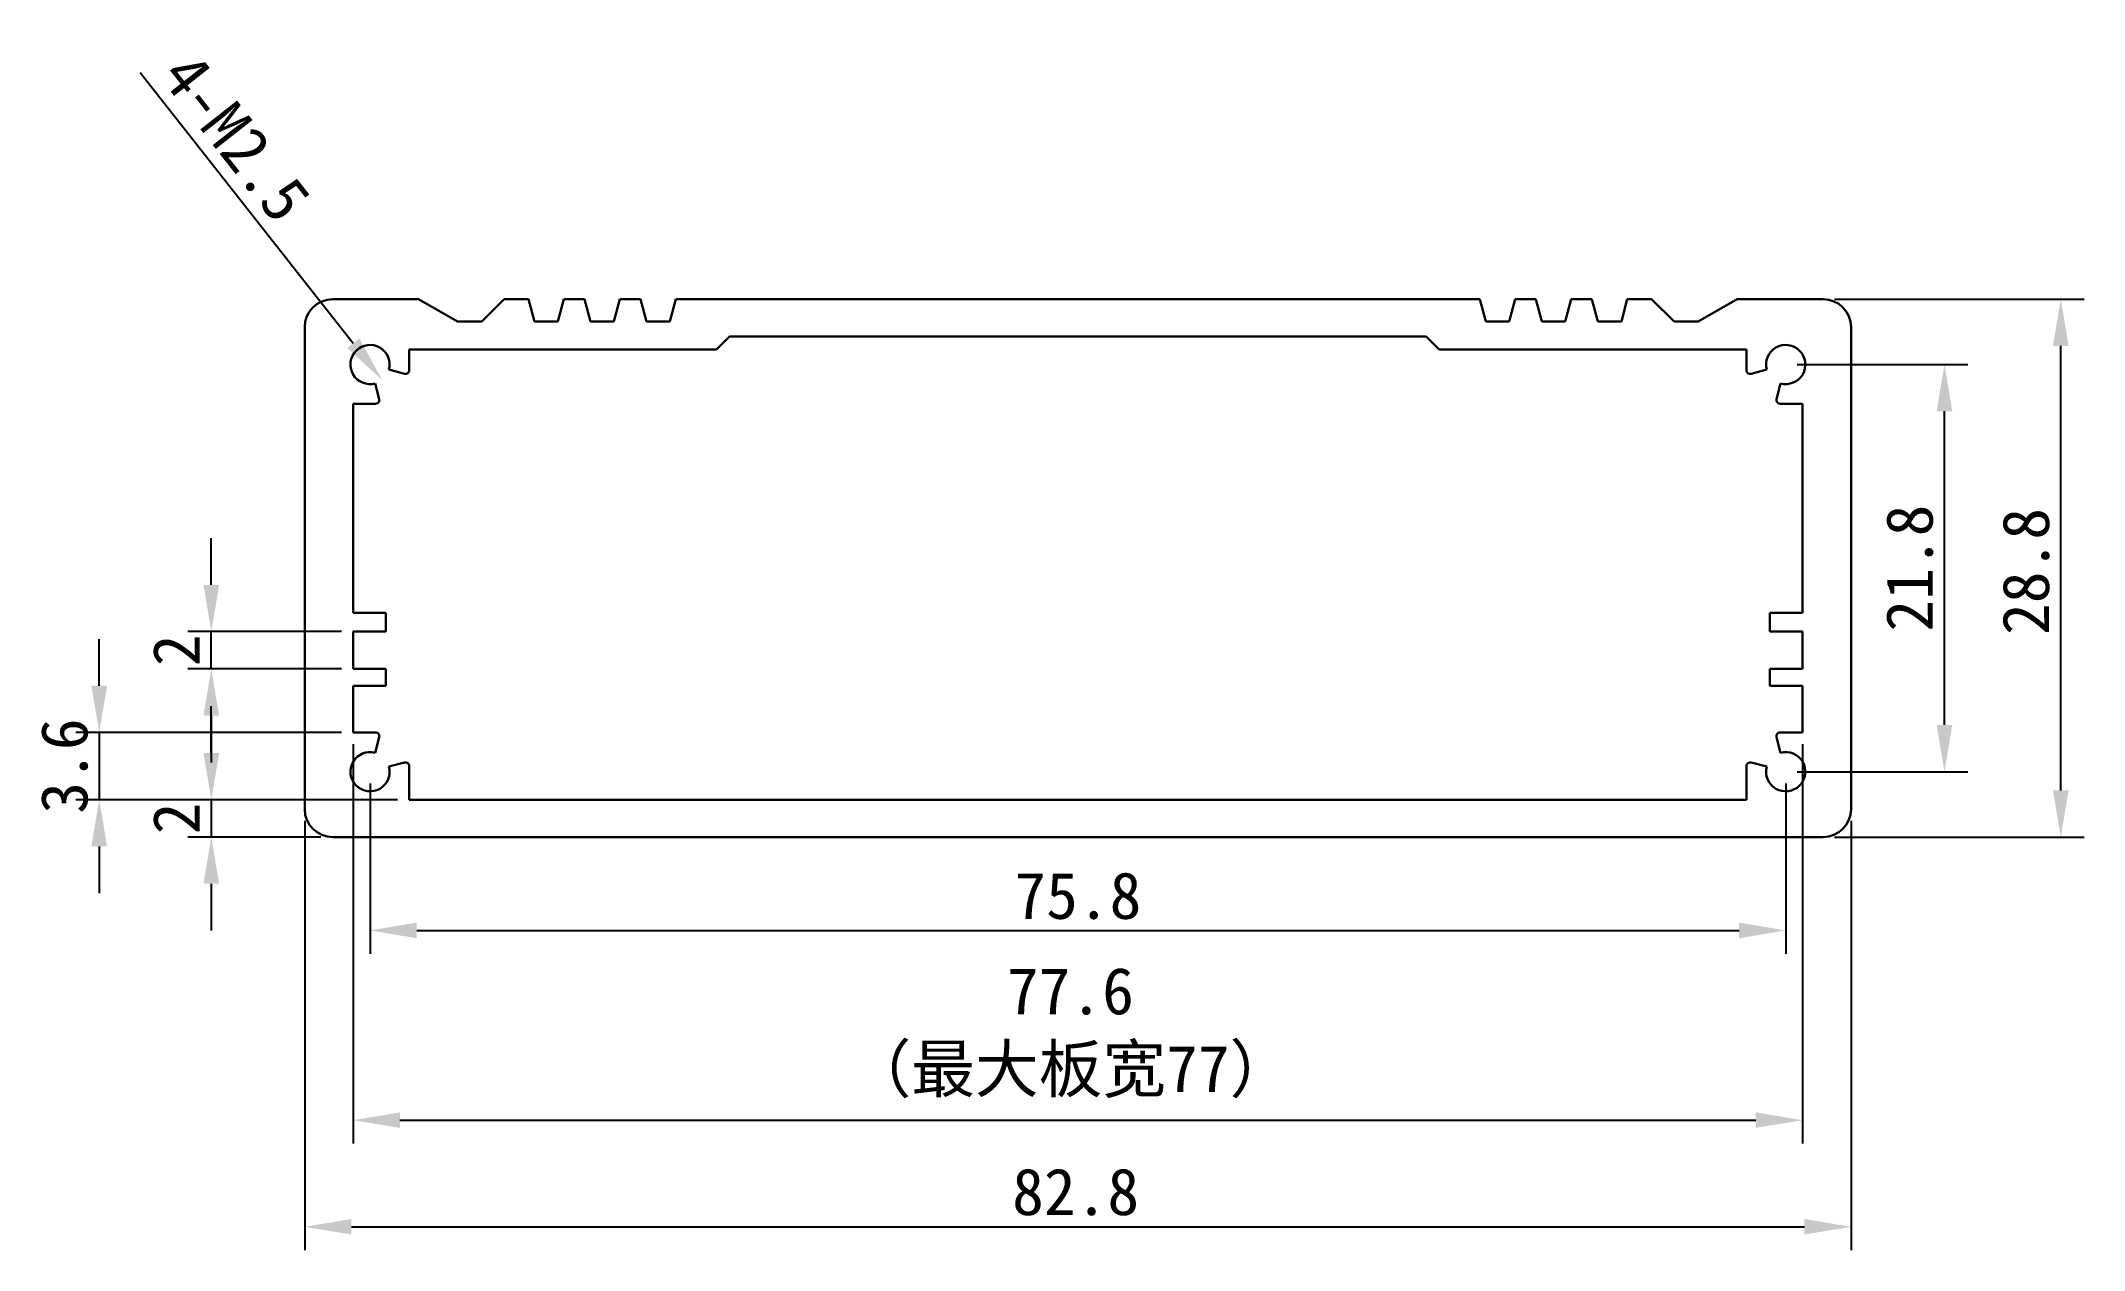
# Model space of a CAD drawing. Header units: millimetres. Extents: x 82 to 191, y 79 to 144.
import ezdxf

# ---------------------------------------------------------------- set-up
doc = ezdxf.new("R2010")
doc.units = ezdxf.units.MM
doc.header["$PDSIZE"] = -1
doc.layers.add('文字层', color=30, linetype='Continuous', lineweight=15)
doc.layers.add('细实线层', color=7, linetype='Continuous')
doc.styles.get("Standard").update_dxf_attribs({"font": 'simhei.ttf'})
doc.dimstyles.new('ISO-25', dxfattribs={"dimtxt": 2.5, "dimasz": 2.5, "dimexe": 1.25, "dimexo": 0.625, "dimtad": 1, "dimdec": 1, "dimdsep": 46, "dimtxsty": 'Standard', "dimcen": 2.5, "dimadec": 0, "dimazin": 0, "dimtfac": 1, "dimtdec": 1, "dimtmove": 0, "dimatfit": 3, "dimfxl": 1, "dimarcsym": 0})

# ---------------------------------------------------------------- blocks, each defined once
blk = doc.blocks.new('_D')
at = {"layer": 'Defpoints', "color": 0}
for p in [(99.17, 104.66), (174.97, 104.66), (174.97, 96.16)]:
    blk.add_point(p, dxfattribs=at)
at = {"layer": '细实线层', "color": 0, "lineweight": -2}
for p, q in [((99.17, 104.03), (99.17, 94.91)), ((174.97, 104.03), (174.97, 94.91)), ((101.67, 96.16), (172.47, 96.16))]:
    blk.add_line(p, q, dxfattribs=at)
at = {"layer": '细实线层', "color": 0}
for points in [[(101.67, 96.58), (101.67, 95.74), (99.17, 96.16)], [(172.47, 96.58), (172.47, 95.74), (174.97, 96.16)]]:
    blk.add_solid(points, dxfattribs=at)
at = {"layer": '细实线层', "color": 0, "insert": (137.07, 99.28), "char_height": 2.5, "attachment_point": 2}
blk.add_mtext('75.8', dxfattribs=at)
blk = doc.blocks.new('_D_1')
at = {"layer": 'Defpoints', "color": 0}
for p in [(174.97, 126.46), (183.47, 126.46), (174.97, 104.66)]:
    blk.add_point(p, dxfattribs=at)
at = {"layer": '细实线层', "color": 0, "lineweight": -2}
for p, q in [((175.59, 126.46), (184.72, 126.46)), ((183.47, 107.16), (183.47, 123.96)), ((175.59, 104.66), (184.72, 104.66))]:
    blk.add_line(p, q, dxfattribs=at)
at = {"layer": '细实线层', "color": 0}
for points in [[(183.05, 123.96), (183.89, 123.96), (183.47, 126.46)], [(183.05, 107.16), (183.89, 107.16), (183.47, 104.66)]]:
    blk.add_solid(points, dxfattribs=at)
at = {"layer": '细实线层', "color": 0, "insert": (180.34, 115.56), "char_height": 2.5, "attachment_point": 2, "rotation": 90}
blk.add_mtext('21.8', dxfattribs=at)
blk = doc.blocks.new('_D_2')
at = {"layer": 'Defpoints', "color": 0}
for p in [(98.27, 106.76), (175.87, 106.76), (175.87, 86)]:
    blk.add_point(p, dxfattribs=at)
at = {"layer": '文字层', "color": 0, "lineweight": -2}
for p, q in [((98.27, 106.13), (98.27, 84.75)), ((175.87, 106.13), (175.87, 84.75)), ((100.77, 86), (173.37, 86))]:
    blk.add_line(p, q, dxfattribs=at)
at = {"layer": '文字层', "color": 0}
for points in [[(100.77, 86.42), (100.77, 85.59), (98.27, 86)], [(173.37, 86.42), (173.37, 85.59), (175.87, 86)]]:
    blk.add_solid(points, dxfattribs=at)
at = {"layer": '文字层', "color": 0, "insert": (136.67, 94.17), "char_height": 2.5, "attachment_point": 2}
blk.add_mtext('77.6\\P（最大板宽77）', dxfattribs=at)
blk = doc.blocks.new('_D_3')
at = {"layer": 'Defpoints', "color": 0}
for p in [(95.67, 102.66), (178.47, 102.66), (178.47, 80.29)]:
    blk.add_point(p, dxfattribs=at)
at = {"layer": '细实线层', "color": 0, "lineweight": -2}
for p, q in [((95.67, 102.03), (95.67, 79.04)), ((178.47, 102.03), (178.47, 79.04)), ((98.17, 80.29), (175.97, 80.29))]:
    blk.add_line(p, q, dxfattribs=at)
at = {"layer": '细实线层', "color": 0}
for points in [[(98.17, 80.71), (98.17, 79.88), (95.67, 80.29)], [(175.97, 80.71), (175.97, 79.88), (178.47, 80.29)]]:
    blk.add_solid(points, dxfattribs=at)
at = {"layer": '细实线层', "color": 0, "insert": (136.95, 83.42), "char_height": 2.5, "attachment_point": 2}
blk.add_mtext('82.8', dxfattribs=at)
blk = doc.blocks.new('_D_4')
at = {"layer": 'Defpoints', "color": 0}
for p in [(176.97, 129.96), (189.7, 129.96), (176.97, 101.16)]:
    blk.add_point(p, dxfattribs=at)
at = {"layer": '细实线层', "color": 0, "lineweight": -2}
for p, q in [((177.59, 129.96), (190.95, 129.96)), ((189.7, 103.66), (189.7, 127.46)), ((177.59, 101.16), (190.95, 101.16))]:
    blk.add_line(p, q, dxfattribs=at)
at = {"layer": '细实线层', "color": 0}
for points in [[(189.28, 127.46), (190.12, 127.46), (189.7, 129.96)], [(189.28, 103.66), (190.12, 103.66), (189.7, 101.16)]]:
    blk.add_solid(points, dxfattribs=at)
at = {"layer": '细实线层', "color": 0, "insert": (186.57, 115.38), "char_height": 2.5, "attachment_point": 2, "rotation": 90}
blk.add_mtext('28.8', dxfattribs=at)
blk = doc.blocks.new('_D_5')
at = {"layer": 'Defpoints', "color": 0}
for p in [(101.27, 103.16), (90.67, 101.16), (97.17, 101.16)]:
    blk.add_point(p, dxfattribs=at)
at = {"layer": '细实线层', "color": 0, "lineweight": -2}
for p, q in [((90.67, 105.66), (90.67, 108.16)), ((100.64, 103.16), (89.42, 103.16)), ((90.67, 103.16), (90.67, 101.16)), ((96.54, 101.16), (89.42, 101.16)), ((90.67, 98.66), (90.67, 96.16))]:
    blk.add_line(p, q, dxfattribs=at)
at = {"layer": '细实线层', "color": 0}
for points in [[(90.25, 105.66), (91.09, 105.66), (90.67, 103.16)], [(90.25, 98.66), (91.09, 98.66), (90.67, 101.16)]]:
    blk.add_solid(points, dxfattribs=at)
at = {"layer": '细实线层', "color": 0, "insert": (87.54, 102.16), "char_height": 2.5, "attachment_point": 2, "rotation": 90}
blk.add_mtext('2', dxfattribs=at)
blk = doc.blocks.new('_D_7')
at = {"layer": 'Defpoints', "color": 0}
for p in [(98.27, 106.76), (84.67, 103.16), (101.27, 103.16)]:
    blk.add_point(p, dxfattribs=at)
at = {"layer": '细实线层', "color": 0, "lineweight": -2}
for p, q in [((84.67, 109.26), (84.67, 111.76)), ((97.64, 106.76), (83.42, 106.76)), ((84.67, 106.76), (84.67, 103.16)), ((100.64, 103.16), (83.42, 103.16)), ((84.67, 100.66), (84.67, 98.16))]:
    blk.add_line(p, q, dxfattribs=at)
at = {"layer": '细实线层', "color": 0}
for points in [[(84.25, 109.26), (85.09, 109.26), (84.67, 106.76)], [(84.25, 100.66), (85.09, 100.66), (84.67, 103.16)]]:
    blk.add_solid(points, dxfattribs=at)
at = {"layer": '细实线层', "color": 0, "insert": (81.54, 104.96), "char_height": 2.5, "attachment_point": 2, "rotation": 90}
blk.add_mtext('3.6', dxfattribs=at)
blk = doc.blocks.new('_D_8')
at = {"layer": 'Defpoints', "color": 0}
for p in [(90.67, 112.16), (98.27, 112.16), (98.27, 110.16)]:
    blk.add_point(p, dxfattribs=at)
at = {"layer": '细实线层', "color": 0, "lineweight": -2}
for p, q in [((90.67, 114.66), (90.67, 117.16)), ((97.64, 112.16), (89.42, 112.16)), ((90.67, 110.16), (90.67, 112.16)), ((97.64, 110.16), (89.42, 110.16)), ((90.67, 107.66), (90.67, 105.16))]:
    blk.add_line(p, q, dxfattribs=at)
at = {"layer": '细实线层', "color": 0}
for points in [[(90.25, 114.66), (91.09, 114.66), (90.67, 112.16)], [(90.25, 107.66), (91.09, 107.66), (90.67, 110.16)]]:
    blk.add_solid(points, dxfattribs=at)
at = {"layer": '细实线层', "color": 0, "insert": (87.54, 111.16), "char_height": 2.5, "attachment_point": 2, "rotation": 90}
blk.add_mtext('2', dxfattribs=at)
blk = doc.blocks.new('_D_9')
at = {"layer": 'Defpoints', "color": 0}
for p in [(98.52, 127.28), (99.82, 125.63)]:
    blk.add_point(p, dxfattribs=at)
at = {"layer": '细实线层', "color": 0, "lineweight": -2}
blk.add_line((86.87, 142.09), (98.27, 127.6), dxfattribs=at)
at = {"layer": '细实线层', "color": 0}
blk.add_solid([(98.6, 127.86), (97.95, 127.34), (99.82, 125.63)], dxfattribs=at)
at = {"layer": '细实线层', "color": 0, "insert": (91.99, 138.62), "char_height": 2.5, "attachment_point": 5, "rotation": 308.1959}
blk.add_mtext('4-M2.5', dxfattribs=at)

msp = doc.modelspace()

# ---------------------------------------------------------------- linework, layer by layer
at = {"color": 7, "linetype": 'Continuous', "lineweight": 30}
for p, q in [((97.17, 129.96), (101.77, 129.96)), ((103.85, 128.76), (101.77, 129.96)), ((106.35, 129.96), (105.15, 128.76)), ((106.35, 129.96), (107.65, 129.96)), ((107.97, 128.76), (107.65, 129.96)), ((109.55, 129.96), (109.23, 128.76)), ((109.55, 129.96), (110.65, 129.96)), ((110.97, 128.76), (110.65, 129.96)), ((112.55, 129.96), (112.23, 128.76)), ((112.55, 129.96), (113.65, 129.96)), ((113.97, 128.76), (113.65, 129.96)), ((115.55, 129.96), (115.23, 128.76)), ((115.55, 129.96), (158.59, 129.96)), ((158.91, 128.76), (158.59, 129.96)), ((160.49, 129.96), (160.17, 128.76)), ((160.49, 129.96), (161.59, 129.96)), ((161.91, 128.76), (161.59, 129.96)), ((163.49, 129.96), (163.17, 128.76)), ((163.49, 129.96), (164.59, 129.96)), ((164.91, 128.76), (164.59, 129.96)), ((166.49, 129.96), (166.17, 128.76)), ((166.49, 129.96), (167.79, 129.96)), ((168.99, 128.76), (167.79, 129.96)), ((172.37, 129.96), (170.29, 128.76)), ((172.37, 129.96), (176.97, 129.96)), ((95.67, 102.66), (95.67, 128.46)), ((105.15, 128.76), (103.85, 128.76)), ((109.23, 128.76), (107.97, 128.76)), ((112.23, 128.76), (110.97, 128.76)), ((115.23, 128.76), (113.97, 128.76)), ((160.17, 128.76), (158.91, 128.76)), ((163.17, 128.76), (161.91, 128.76)), ((166.17, 128.76), (164.91, 128.76)), ((170.29, 128.76), (168.99, 128.76)), ((178.47, 128.46), (178.47, 102.66)), ((101.27, 127.26), (117.72, 127.26)), ((101.27, 126.16), (101.27, 127.26)), ((117.72, 127.26), (118.42, 127.96)), ((118.42, 127.96), (155.72, 127.96)), ((155.72, 127.96), (156.42, 127.26)), ((156.42, 127.26), (172.87, 127.26)), ((172.87, 127.26), (172.87, 126.16)), ((100.18, 126.19), (101.02, 125.96)), ((173.12, 125.96), (173.96, 126.19)), ((99.66, 124.61), (99.44, 125.45)), ((174.7, 125.45), (174.47, 124.61)), ((98.27, 124.36), (99.47, 124.36)), ((98.27, 113.16), (98.27, 124.36)), ((174.67, 124.36), (175.87, 124.36)), ((175.87, 124.36), (175.87, 113.16)), ((100.02, 113.16), (98.27, 113.16)), ((100.02, 112.16), (100.02, 113.16)), ((175.87, 113.16), (174.12, 113.16)), ((174.12, 113.16), (174.12, 112.16)), ((98.27, 112.16), (100.02, 112.16)), ((98.27, 110.16), (98.27, 112.16)), ((174.12, 112.16), (175.87, 112.16)), ((175.87, 112.16), (175.87, 110.16)), ((100.02, 110.16), (98.27, 110.16)), ((100.02, 109.26), (100.02, 110.16)), ((174.12, 110.16), (174.12, 109.26)), ((175.87, 110.16), (174.12, 110.16)), ((98.27, 109.26), (100.02, 109.26)), ((98.27, 106.76), (98.27, 109.26)), ((174.12, 109.26), (175.87, 109.26)), ((175.87, 109.26), (175.87, 106.76)), ((99.47, 106.76), (98.27, 106.76)), ((99.44, 105.67), (99.66, 106.51)), ((174.47, 106.51), (174.7, 105.67)), ((175.87, 106.76), (174.67, 106.76)), ((101.02, 105.15), (100.18, 104.93)), ((173.96, 104.93), (173.12, 105.15)), ((101.27, 103.16), (101.27, 104.96)), ((172.87, 104.96), (172.87, 103.16)), ((172.87, 103.16), (101.27, 103.16)), ((176.97, 101.16), (97.17, 101.16))]:
    msp.add_line(p, q, dxfattribs=at)
for centre, radius, start, end in [((97.17, 128.46), 1.5, 90, 180), ((176.97, 128.46), 1.5, 0, 90), ((99.17, 126.46), 1.05, 345, 285), ((174.97, 126.46), 1.05, 255, 195), ((101.07, 126.16), 0.2, 255, 0), ((173.07, 126.16), 0.2, 180, 285), ((99.47, 124.56), 0.2, 270, 15), ((174.67, 124.56), 0.2, 165, 270), ((99.47, 106.56), 0.2, 345, 90), ((174.67, 106.56), 0.2, 90, 195), ((99.17, 104.66), 1.05, 75, 15), ((101.07, 104.96), 0.2, 0, 105), ((173.07, 104.96), 0.2, 75, 180), ((174.97, 104.66), 1.05, 165, 105), ((97.17, 102.66), 1.5, 180, 270), ((176.97, 102.66), 1.5, 270, 0)]:
    msp.add_arc(centre, radius, start, end, dxfattribs=at)

# ---------------------------------------------------------------- dimensions: what is measured, and where the dimension line sits
at = {"layer": '文字层'}
dim = msp.add_linear_dim(base=(175.87, 86), p1=(98.27, 106.76), p2=(175.87, 106.76), text='<>\\P（最大板宽77）', dimstyle='ISO-25', dxfattribs=at)
dim.commit()
dim.dimension.update_dxf_attribs({"geometry": '_D_2', "text_midpoint": (136.67, 86), "dimtype": 160})
at = {"layer": '细实线层'}
dim = msp.add_diameter_dim_2p(p1=(98.52, 127.28), p2=(99.82, 125.63), text='4-M2.5', dimstyle='ISO-25', dxfattribs=at)
dim.commit()
dim.dimension.update_dxf_attribs({"geometry": '_D_9', "text_midpoint": (90.51, 137.46), "dimtype": 163})
for base, p1, p2, picture, middle in [((189.7, 129.96), (176.97, 101.16), (176.97, 129.96), '_D_4', (189.7, 115.38)), ((183.47, 126.46), (174.97, 104.66), (174.97, 126.46), '_D_1', (183.47, 115.56)), ((90.67, 112.16), (98.27, 110.16), (98.27, 112.16), '_D_8', (90.67, 111.16)), ((84.67, 103.16), (98.27, 106.76), (101.27, 103.16), '_D_7', (84.67, 104.96)), ((90.67, 101.16), (101.27, 103.16), (97.17, 101.16), '_D_5', (90.67, 102.16))]:
    dim = msp.add_linear_dim(base=base, p1=p1, p2=p2, angle=90, dimstyle='ISO-25', dxfattribs=at)
    dim.commit()
    dim.dimension.update_dxf_attribs({"geometry": picture, "text_midpoint": middle, "dimtype": 160})
for base, p1, p2, picture, middle in [((174.97, 96.16), (99.17, 104.66), (174.97, 104.66), '_D', (137.07, 96.16)), ((178.47, 80.29), (95.67, 102.66), (178.47, 102.66), '_D_3', (136.95, 80.29))]:
    dim = msp.add_linear_dim(base=base, p1=p1, p2=p2, dimstyle='ISO-25', dxfattribs=at)
    dim.commit()
    dim.dimension.update_dxf_attribs({"geometry": picture, "text_midpoint": middle, "dimtype": 160})

doc.saveas('drawing.dxf')
